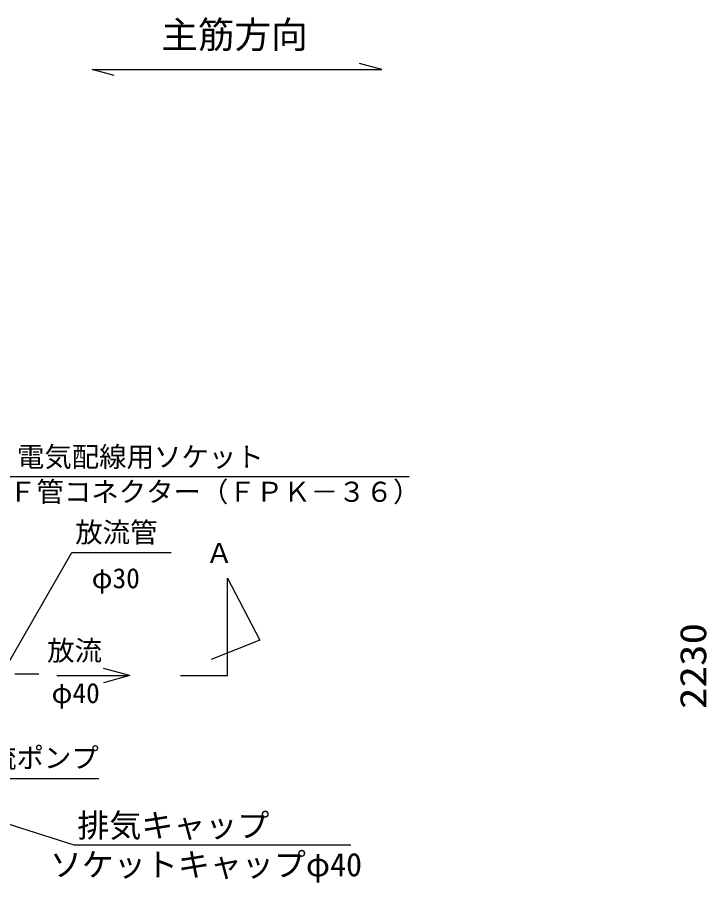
# Model space of a CAD drawing. Units: millimetres, scale not verified. Extents: x -23334 to 8910, y -6308 to 6308.
# Drawn here: x -3120 to -858, y 107 to 2948 of the extents above; entities that cross this region are included whole.
import ezdxf
from ezdxf.enums import TextEntityAlignment as Align

# ---------------------------------------------------------------- set-up
doc = ezdxf.new("R2010")
doc.units = ezdxf.units.MM
doc.header["$LTSCALE"] = 30
doc.linetypes.add('CHAIN1', pattern=[8, 5, -1, 1, -1])
for name, color, linetype, lineweight in [('0-1_空気管', 3, 'Continuous', 25), ('0-4_躯体', 3, 'Continuous', 25), ('0-A_3-6_SUNPO', 4, 'Continuous', 25), ('1-1_2-5_MOJI', 4, 'Continuous', 25), ('1-7_00クル-フ-6寸法', 132, 'Continuous', 25)]:
    doc.layers.add(name, color=color, linetype=linetype, lineweight=lineweight)
doc.styles.add('ＭＳ ゴシック', font='')
doc.styles.get('ＭＳ ゴシック').set_extended_font_data('MS Gothic')

msp = doc.modelspace()

# ---------------------------------------------------------------- linework, layer by layer
at = {"layer": '0-1_空気管', "color": 4}
for p, q in [((-2750.68, 787.14), (-2837.61, 810.44)), ((-2990.96, 787.14), (-2756.92, 787.14)), ((-2750.68, 787.14), (-2837.61, 763.85))]:
    msp.add_line(p, q, dxfattribs=at)
at = {"layer": '0-1_空気管', "linetype": 'CHAIN1'}
msp.add_line((-3848.05, 792.51), (-3049.53, 792.51), dxfattribs=at)
at = {"layer": '0-1_空気管'}
for p, q in [((-2584.78, 787.14), (-2430.41, 787.14)), ((-3348.21, 449.48), (-2852.82, 449.48))]:
    msp.add_line(p, q, dxfattribs=at)
for points in [[(-3169.71, 792.51), (-2941.15, 1191.11), (-2615.22, 1191.11)], [(-2430.41, 787.14), (-2430.41, 1107.15), (-2324.09, 903.49), (-2483.7, 839.52)]]:
    msp.add_lwpolyline(points, dxfattribs=at)
at = {"layer": '0-4_躯体'}
for p, q in [((-3459.28, 397.7), (-2934.54, 232.07)), ((-2934.54, 232.07), (-2025.31, 232.07))]:
    msp.add_line(p, q, dxfattribs=at)
msp.add_lwpolyline([(-3460.64, 1227.32), (-3222.69, 1440.81), (-1833.91, 1440.81)], dxfattribs=at)
at = {"layer": '1-1_2-5_MOJI', "color": 3}
msp.add_lwpolyline([(-2801.93, 2757.3), (-2874.37, 2776.71), (-1924.37, 2776.71), (-1996.82, 2796.12)], dxfattribs=at)

# ---------------------------------------------------------------- texts
at = {"layer": '0-1_空気管', "color": 4, "style": 'ＭＳ ゴシック'}
for s, p in [('放流管', (-2930.22, 1204.6)), ('Ａ', (-2502.48, 1136.53)), ('φ30', (-2876.05, 1053.99)), ('放流', (-3022.17, 816.53)), ('φ40', (-3007.69, 676.95)), ('放流ポンプ', (-3302.82, 464.48))]:
    msp.add_text(s, height=65.98, dxfattribs=at).set_placement(p, align=Align.BOTTOM_LEFT)
at = {"layer": '0-4_躯体', "color": 4, "style": 'ＭＳ ゴシック'}
for s, height, p in [('電気配線用ソケット\u3000\u3000\u3000\u3000', 65.98, (-3121.64, 1452.55)), ('ＰＦ管コネクター（ＦＰＫ－３６）', 65.98, (-3237.47, 1337.7)), ('排気キャップ', 76.98, (-2923.29, 233.73)), ('\u3000ソケットキャップφ40', 76.98, (-3118.44, 105.17))]:
    msp.add_text(s, height=height, dxfattribs=at).set_placement(p, align=Align.BOTTOM_LEFT)
at = {"layer": '0-A_3-6_SUNPO', "style": 'ＭＳ ゴシック'}
msp.add_text('主筋方向', height=87.98, dxfattribs=at).set_placement((-2647.48, 2820.12), align=Align.BOTTOM_LEFT)
at = {"layer": '1-7_00クル-フ-6寸法', "color": 3, "style": 'ＭＳ ゴシック', "width": 1.2}
msp.add_text('2230', height=86.66, rotation=90, dxfattribs=at).set_placement((-833.59, 677.09), align=Align.BOTTOM_LEFT)

doc.saveas('drawing.dxf')
